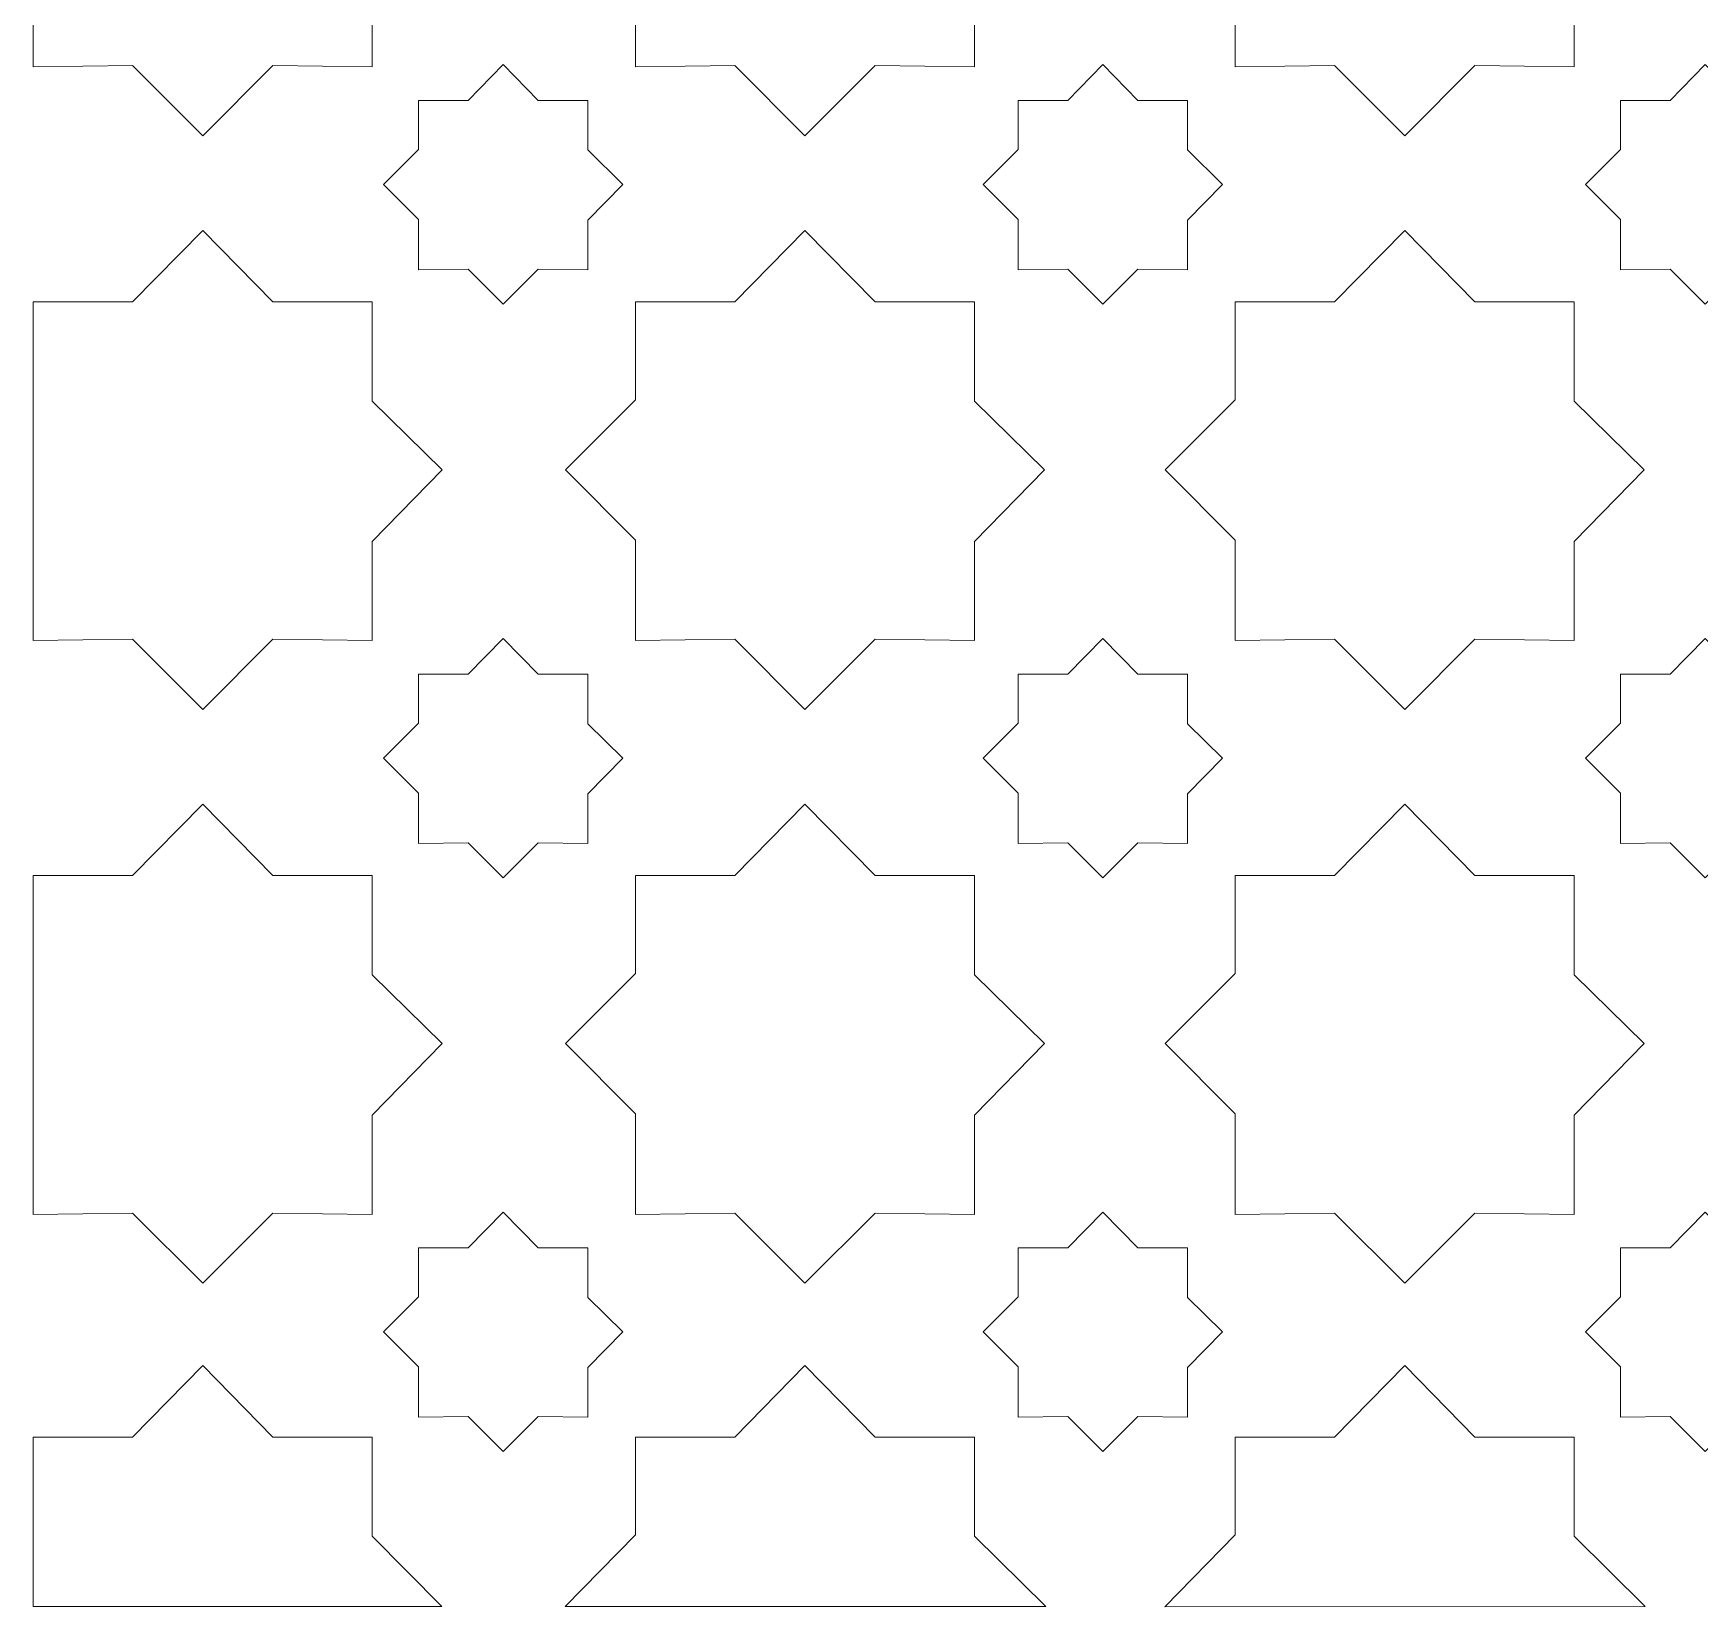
# Model space of a CAD drawing. Header units: centimetres. Extents: x -82 to 82, y -124 to 124.
# Drawn here: x 13.54 to 47.98, y -123.62 to -91.1 of the extents above; entities that cross this region are included whole.
import ezdxf

# ---------------------------------------------------------------- set-up
doc = ezdxf.new("R2010")
doc.units = ezdxf.units.CM
doc.header["$MEASUREMENT"] = 0
doc.layers.add('layer 1', color=7, linetype='Continuous')

msp = doc.modelspace()

# ---------------------------------------------------------------- linework, layer by layer
at = {"layer": 'layer 1', "color": 240, "lineweight": 9}
for points, knots in [([(13.5438, -84.79789), (13.5438, -84.79789), (15.59411, -84.79789), (15.59411, -84.79789), (15.59411, -84.79789), (15.59411, -84.79789), (17.04381, -83.32079), (17.04381, -83.32079), (17.04381, -83.32079), (17.04381, -83.32079), (18.49352, -84.79789), (18.49352, -84.79789), (18.49352, -84.79789), (18.49352, -84.79789), (20.5438, -84.79789), (20.5438, -84.79789), (20.5438, -84.79789), (20.5438, -84.79789), (20.5438, -86.84817), (20.5438, -86.84817), (20.5438, -86.84817), (20.5438, -86.84817), (21.99356, -88.27054), (21.99356, -88.27054), (21.99356, -88.27054), (21.99356, -88.27054), (20.5438, -89.74768), (20.5438, -89.74768), (20.5438, -89.74768), (20.5438, -89.74768), (20.5438, -91.79789), (20.5438, -91.79789), (20.5438, -91.79789), (20.5438, -91.79789), (18.49363, -91.77051), (18.49363, -91.77051), (18.49363, -91.77051), (18.49363, -91.77051), (17.04381, -93.22028), (17.04381, -93.22028), (17.04381, -93.22028), (17.04381, -93.22028), (15.59403, -91.7705), (15.59403, -91.7705), (15.59403, -91.7705), (15.59403, -91.7705), (13.5438, -91.79789), (13.5438, -91.79789), (13.5438, -91.79789), (13.5438, -89.46456), (13.54381, -87.13122), (13.5438, -84.79789)], [0, 0, 0, 0, 0.07142857, 0.07142857, 0.07142857, 0.07142857, 0.14285714, 0.14285714, 0.14285714, 0.14285714, 0.21428571, 0.21428571, 0.21428571, 0.21428571, 0.28571429, 0.28571429, 0.28571429, 0.28571429, 0.35714286, 0.35714286, 0.35714286, 0.35714286, 0.42857143, 0.42857143, 0.42857143, 0.42857143, 0.5, 0.5, 0.5, 0.5, 0.57142857, 0.57142857, 0.57142857, 0.57142857, 0.64285714, 0.64285714, 0.64285714, 0.64285714, 0.71428571, 0.71428571, 0.71428571, 0.71428571, 0.78571429, 0.78571429, 0.78571429, 0.78571429, 0.85714286, 0.85714286, 0.85714286, 0.85714286, 1, 1, 1, 1]), ([(25.98981, -86.82081), (25.98981, -86.82081), (25.9898, -84.79789), (25.9898, -84.79789), (25.9898, -84.79789), (25.9898, -84.79789), (28.04011, -84.79789), (28.04011, -84.79789), (28.04011, -84.79789), (28.04011, -84.79789), (29.48981, -83.32079), (29.48981, -83.32079), (29.48981, -83.32079), (29.48981, -83.32079), (30.93952, -84.79789), (30.93952, -84.79789), (30.93952, -84.79789), (30.93952, -84.79789), (32.9898, -84.79789), (32.9898, -84.79789), (32.9898, -84.79789), (32.9898, -84.79789), (32.9898, -86.84817), (32.9898, -86.84817), (32.9898, -86.84817), (32.9898, -86.84817), (34.43956, -88.27054), (34.43956, -88.27054), (34.43956, -88.27054), (34.43956, -88.27054), (32.9898, -89.74768), (32.9898, -89.74768), (32.9898, -89.74768), (32.9898, -89.74768), (32.9898, -91.79789), (32.9898, -91.79789), (32.9898, -91.79789), (32.9898, -91.79789), (30.93963, -91.77051), (30.93963, -91.77051), (30.93963, -91.77051), (30.93963, -91.77051), (29.48981, -93.22028), (29.48981, -93.22028), (29.48981, -93.22028), (29.48981, -93.22028), (28.04003, -91.7705), (28.04003, -91.7705), (28.04003, -91.7705), (28.04003, -91.7705), (25.9898, -91.79789), (25.9898, -91.79789), (25.9898, -91.79789), (25.9898, -91.79789), (25.9898, -89.72027), (25.9898, -89.72027), (25.9898, -89.72027), (25.9898, -89.72027), (24.54007, -88.27054), (24.54007, -88.27054), (24.54007, -88.27054), (24.54007, -88.27054), (25.98981, -86.82081), (25.98981, -86.82081)], [0, 0, 0, 0, 0.05882353, 0.05882353, 0.05882353, 0.05882353, 0.11764706, 0.11764706, 0.11764706, 0.11764706, 0.17647059, 0.17647059, 0.17647059, 0.17647059, 0.23529412, 0.23529412, 0.23529412, 0.23529412, 0.29411765, 0.29411765, 0.29411765, 0.29411765, 0.35294118, 0.35294118, 0.35294118, 0.35294118, 0.41176471, 0.41176471, 0.41176471, 0.41176471, 0.47058824, 0.47058824, 0.47058824, 0.47058824, 0.52941176, 0.52941176, 0.52941176, 0.52941176, 0.58823529, 0.58823529, 0.58823529, 0.58823529, 0.64705882, 0.64705882, 0.64705882, 0.64705882, 0.70588235, 0.70588235, 0.70588235, 0.70588235, 0.76470588, 0.76470588, 0.76470588, 0.76470588, 0.82352941, 0.82352941, 0.82352941, 0.82352941, 0.88235294, 0.88235294, 0.88235294, 0.88235294, 1, 1, 1, 1]), ([(38.38181, -86.82081), (38.38181, -86.82081), (38.3818, -84.79789), (38.3818, -84.79789), (38.3818, -84.79789), (38.3818, -84.79789), (40.43211, -84.79789), (40.43211, -84.79789), (40.43211, -84.79789), (40.43211, -84.79789), (41.88181, -83.32079), (41.88181, -83.32079), (41.88181, -83.32079), (41.88181, -83.32079), (43.33152, -84.79789), (43.33152, -84.79789), (43.33152, -84.79789), (43.33152, -84.79789), (45.3818, -84.79789), (45.3818, -84.79789), (45.3818, -84.79789), (45.3818, -84.79789), (45.3818, -86.84817), (45.3818, -86.84817), (45.3818, -86.84817), (45.3818, -86.84817), (46.83156, -88.27054), (46.83156, -88.27054), (46.83156, -88.27054), (46.83156, -88.27054), (45.3818, -89.74768), (45.3818, -89.74768), (45.3818, -89.74768), (45.3818, -89.74768), (45.3818, -91.79789), (45.3818, -91.79789), (45.3818, -91.79789), (45.3818, -91.79789), (43.33163, -91.77051), (43.33163, -91.77051), (43.33163, -91.77051), (43.33163, -91.77051), (41.88181, -93.22028), (41.88181, -93.22028), (41.88181, -93.22028), (41.88181, -93.22028), (40.43203, -91.7705), (40.43203, -91.7705), (40.43203, -91.7705), (40.43203, -91.7705), (38.3818, -91.79789), (38.3818, -91.79789), (38.3818, -91.79789), (38.3818, -91.79789), (38.3818, -89.72027), (38.3818, -89.72027), (38.3818, -89.72027), (38.3818, -89.72027), (36.93207, -88.27054), (36.93207, -88.27054), (36.93207, -88.27054), (36.93207, -88.27054), (38.38181, -86.82081), (38.38181, -86.82081)], [0, 0, 0, 0, 0.05882353, 0.05882353, 0.05882353, 0.05882353, 0.11764706, 0.11764706, 0.11764706, 0.11764706, 0.17647059, 0.17647059, 0.17647059, 0.17647059, 0.23529412, 0.23529412, 0.23529412, 0.23529412, 0.29411765, 0.29411765, 0.29411765, 0.29411765, 0.35294118, 0.35294118, 0.35294118, 0.35294118, 0.41176471, 0.41176471, 0.41176471, 0.41176471, 0.47058824, 0.47058824, 0.47058824, 0.47058824, 0.52941176, 0.52941176, 0.52941176, 0.52941176, 0.58823529, 0.58823529, 0.58823529, 0.58823529, 0.64705882, 0.64705882, 0.64705882, 0.64705882, 0.70588235, 0.70588235, 0.70588235, 0.70588235, 0.76470588, 0.76470588, 0.76470588, 0.76470588, 0.82352941, 0.82352941, 0.82352941, 0.82352941, 0.88235294, 0.88235294, 0.88235294, 0.88235294, 1, 1, 1, 1]), ([(21.50243, -93.50064), (21.50243, -93.50064), (21.50243, -92.48913), (21.50243, -92.48913), (21.50243, -92.48913), (21.50243, -92.48913), (22.52764, -92.48913), (22.52764, -92.48913), (22.52764, -92.48913), (22.52764, -92.48913), (23.25252, -91.75054), (23.25252, -91.75054), (23.25252, -91.75054), (23.25252, -91.75054), (23.97742, -92.48913), (23.97742, -92.48913), (23.97742, -92.48913), (23.97742, -92.48913), (25.00261, -92.48913), (25.00261, -92.48913), (25.00261, -92.48913), (25.00261, -92.48913), (25.00261, -93.51432), (25.00261, -93.51432), (25.00261, -93.51432), (25.00261, -93.51432), (25.72753, -94.22554), (25.72753, -94.22554), (25.72753, -94.22554), (25.72753, -94.22554), (25.00261, -94.96415), (25.00261, -94.96415), (25.00261, -94.96415), (25.00261, -94.96415), (25.00261, -95.98931), (25.00261, -95.98931), (25.00261, -95.98931), (25.00261, -95.98931), (23.97747, -95.97562), (23.97747, -95.97562), (23.97747, -95.97562), (23.97747, -95.97562), (23.25252, -96.70054), (23.25252, -96.70054), (23.25252, -96.70054), (23.25252, -96.70054), (22.5276, -95.97561), (22.5276, -95.97561), (22.5276, -95.97561), (22.5276, -95.97561), (21.50243, -95.98931), (21.50243, -95.98931), (21.50243, -95.98931), (21.50243, -95.98931), (21.50243, -94.95044), (21.50243, -94.95044), (21.50243, -94.95044), (21.50243, -94.95044), (20.77753, -94.22554), (20.77753, -94.22554), (20.77753, -94.22554), (20.77753, -94.22554), (21.50243, -93.50064), (21.50243, -93.50064)], [0, 0, 0, 0, 0.05882353, 0.05882353, 0.05882353, 0.05882353, 0.11764706, 0.11764706, 0.11764706, 0.11764706, 0.17647059, 0.17647059, 0.17647059, 0.17647059, 0.23529412, 0.23529412, 0.23529412, 0.23529412, 0.29411765, 0.29411765, 0.29411765, 0.29411765, 0.35294118, 0.35294118, 0.35294118, 0.35294118, 0.41176471, 0.41176471, 0.41176471, 0.41176471, 0.47058824, 0.47058824, 0.47058824, 0.47058824, 0.52941176, 0.52941176, 0.52941176, 0.52941176, 0.58823529, 0.58823529, 0.58823529, 0.58823529, 0.64705882, 0.64705882, 0.64705882, 0.64705882, 0.70588235, 0.70588235, 0.70588235, 0.70588235, 0.76470588, 0.76470588, 0.76470588, 0.76470588, 0.82352941, 0.82352941, 0.82352941, 0.82352941, 0.88235294, 0.88235294, 0.88235294, 0.88235294, 1, 1, 1, 1]), ([(33.89443, -93.50064), (33.89443, -93.50064), (33.89443, -92.48913), (33.89443, -92.48913), (33.89443, -92.48913), (33.89443, -92.48913), (34.91964, -92.48913), (34.91964, -92.48913), (34.91964, -92.48913), (34.91964, -92.48913), (35.64452, -91.75054), (35.64452, -91.75054), (35.64452, -91.75054), (35.64452, -91.75054), (36.36942, -92.48913), (36.36942, -92.48913), (36.36942, -92.48913), (36.36942, -92.48913), (37.39461, -92.48913), (37.39461, -92.48913), (37.39461, -92.48913), (37.39461, -92.48913), (37.39461, -93.51432), (37.39461, -93.51432), (37.39461, -93.51432), (37.39461, -93.51432), (38.11953, -94.22554), (38.11953, -94.22554), (38.11953, -94.22554), (38.11953, -94.22554), (37.39461, -94.96415), (37.39461, -94.96415), (37.39461, -94.96415), (37.39461, -94.96415), (37.39461, -95.98931), (37.39461, -95.98931), (37.39461, -95.98931), (37.39461, -95.98931), (36.36947, -95.97562), (36.36947, -95.97562), (36.36947, -95.97562), (36.36947, -95.97562), (35.64452, -96.70054), (35.64452, -96.70054), (35.64452, -96.70054), (35.64452, -96.70054), (34.9196, -95.97561), (34.9196, -95.97561), (34.9196, -95.97561), (34.9196, -95.97561), (33.89443, -95.98931), (33.89443, -95.98931), (33.89443, -95.98931), (33.89443, -95.98931), (33.89443, -94.95044), (33.89443, -94.95044), (33.89443, -94.95044), (33.89443, -94.95044), (33.16953, -94.22554), (33.16953, -94.22554), (33.16953, -94.22554), (33.16953, -94.22554), (33.89443, -93.50064), (33.89443, -93.50064)], [0, 0, 0, 0, 0.05882353, 0.05882353, 0.05882353, 0.05882353, 0.11764706, 0.11764706, 0.11764706, 0.11764706, 0.17647059, 0.17647059, 0.17647059, 0.17647059, 0.23529412, 0.23529412, 0.23529412, 0.23529412, 0.29411765, 0.29411765, 0.29411765, 0.29411765, 0.35294118, 0.35294118, 0.35294118, 0.35294118, 0.41176471, 0.41176471, 0.41176471, 0.41176471, 0.47058824, 0.47058824, 0.47058824, 0.47058824, 0.52941176, 0.52941176, 0.52941176, 0.52941176, 0.58823529, 0.58823529, 0.58823529, 0.58823529, 0.64705882, 0.64705882, 0.64705882, 0.64705882, 0.70588235, 0.70588235, 0.70588235, 0.70588235, 0.76470588, 0.76470588, 0.76470588, 0.76470588, 0.82352941, 0.82352941, 0.82352941, 0.82352941, 0.88235294, 0.88235294, 0.88235294, 0.88235294, 1, 1, 1, 1]), ([(46.34043, -93.50064), (46.34043, -93.50064), (46.34043, -92.48913), (46.34043, -92.48913), (46.34043, -92.48913), (46.34043, -92.48913), (47.36564, -92.48913), (47.36564, -92.48913), (47.36564, -92.48913), (47.36564, -92.48913), (48.09052, -91.75054), (48.09052, -91.75054), (48.09052, -91.75054), (48.09052, -91.75054), (48.81542, -92.48913), (48.81542, -92.48913), (48.81542, -92.48913), (48.81542, -92.48913), (49.84061, -92.48913), (49.84061, -92.48913), (49.84061, -92.48913), (49.84061, -92.48913), (49.84061, -93.51432), (49.84061, -93.51432), (49.84061, -93.51432), (49.84061, -93.51432), (50.56553, -94.22554), (50.56553, -94.22554), (50.56553, -94.22554), (50.56553, -94.22554), (49.84061, -94.96415), (49.84061, -94.96415), (49.84061, -94.96415), (49.84061, -94.96415), (49.84061, -95.98931), (49.84061, -95.98931), (49.84061, -95.98931), (49.84061, -95.98931), (48.81547, -95.97562), (48.81547, -95.97562), (48.81547, -95.97562), (48.81547, -95.97562), (48.09052, -96.70054), (48.09052, -96.70054), (48.09052, -96.70054), (48.09052, -96.70054), (47.3656, -95.97561), (47.3656, -95.97561), (47.3656, -95.97561), (47.3656, -95.97561), (46.34043, -95.98931), (46.34043, -95.98931), (46.34043, -95.98931), (46.34043, -95.98931), (46.34043, -94.95044), (46.34043, -94.95044), (46.34043, -94.95044), (46.34043, -94.95044), (45.61553, -94.22554), (45.61553, -94.22554), (45.61553, -94.22554), (45.61553, -94.22554), (46.34043, -93.50064), (46.34043, -93.50064)], [0, 0, 0, 0, 0.05882353, 0.05882353, 0.05882353, 0.05882353, 0.11764706, 0.11764706, 0.11764706, 0.11764706, 0.17647059, 0.17647059, 0.17647059, 0.17647059, 0.23529412, 0.23529412, 0.23529412, 0.23529412, 0.29411765, 0.29411765, 0.29411765, 0.29411765, 0.35294118, 0.35294118, 0.35294118, 0.35294118, 0.41176471, 0.41176471, 0.41176471, 0.41176471, 0.47058824, 0.47058824, 0.47058824, 0.47058824, 0.52941176, 0.52941176, 0.52941176, 0.52941176, 0.58823529, 0.58823529, 0.58823529, 0.58823529, 0.64705882, 0.64705882, 0.64705882, 0.64705882, 0.70588235, 0.70588235, 0.70588235, 0.70588235, 0.76470588, 0.76470588, 0.76470588, 0.76470588, 0.82352941, 0.82352941, 0.82352941, 0.82352941, 0.88235294, 0.88235294, 0.88235294, 0.88235294, 1, 1, 1, 1]), ([(13.5438, -96.65359), (13.5438, -96.65359), (15.59411, -96.65359), (15.59411, -96.65359), (15.59411, -96.65359), (15.59411, -96.65359), (17.04381, -95.17649), (17.04381, -95.17649), (17.04381, -95.17649), (17.04381, -95.17649), (18.49352, -96.65359), (18.49352, -96.65359), (18.49352, -96.65359), (18.49352, -96.65359), (20.5438, -96.65359), (20.5438, -96.65359), (20.5438, -96.65359), (20.5438, -96.65359), (20.5438, -98.70387), (20.5438, -98.70387), (20.5438, -98.70387), (20.5438, -98.70387), (21.99356, -100.12624), (21.99356, -100.12624), (21.99356, -100.12624), (21.99356, -100.12624), (20.5438, -101.60338), (20.5438, -101.60338), (20.5438, -101.60338), (20.5438, -101.60338), (20.5438, -103.65359), (20.5438, -103.65359), (20.5438, -103.65359), (20.5438, -103.65359), (18.49363, -103.62621), (18.49363, -103.62621), (18.49363, -103.62621), (18.49363, -103.62621), (17.04381, -105.07598), (17.04381, -105.07598), (17.04381, -105.07598), (17.04381, -105.07598), (15.59403, -103.6262), (15.59403, -103.6262), (15.59403, -103.6262), (15.59403, -103.6262), (13.5438, -103.65359), (13.5438, -103.65359), (13.5438, -103.65359), (13.5438, -101.32026), (13.54381, -98.98692), (13.5438, -96.65359)], [0, 0, 0, 0, 0.07142857, 0.07142857, 0.07142857, 0.07142857, 0.14285714, 0.14285714, 0.14285714, 0.14285714, 0.21428571, 0.21428571, 0.21428571, 0.21428571, 0.28571429, 0.28571429, 0.28571429, 0.28571429, 0.35714286, 0.35714286, 0.35714286, 0.35714286, 0.42857143, 0.42857143, 0.42857143, 0.42857143, 0.5, 0.5, 0.5, 0.5, 0.57142857, 0.57142857, 0.57142857, 0.57142857, 0.64285714, 0.64285714, 0.64285714, 0.64285714, 0.71428571, 0.71428571, 0.71428571, 0.71428571, 0.78571429, 0.78571429, 0.78571429, 0.78571429, 0.85714286, 0.85714286, 0.85714286, 0.85714286, 1, 1, 1, 1]), ([(25.98981, -98.67651), (25.98981, -98.67651), (25.9898, -96.65359), (25.9898, -96.65359), (25.9898, -96.65359), (25.9898, -96.65359), (28.04011, -96.65359), (28.04011, -96.65359), (28.04011, -96.65359), (28.04011, -96.65359), (29.48981, -95.17649), (29.48981, -95.17649), (29.48981, -95.17649), (29.48981, -95.17649), (30.93952, -96.65359), (30.93952, -96.65359), (30.93952, -96.65359), (30.93952, -96.65359), (32.9898, -96.65359), (32.9898, -96.65359), (32.9898, -96.65359), (32.9898, -96.65359), (32.9898, -98.70387), (32.9898, -98.70387), (32.9898, -98.70387), (32.9898, -98.70387), (34.43956, -100.12624), (34.43956, -100.12624), (34.43956, -100.12624), (34.43956, -100.12624), (32.9898, -101.60338), (32.9898, -101.60338), (32.9898, -101.60338), (32.9898, -101.60338), (32.9898, -103.65359), (32.9898, -103.65359), (32.9898, -103.65359), (32.9898, -103.65359), (30.93963, -103.62621), (30.93963, -103.62621), (30.93963, -103.62621), (30.93963, -103.62621), (29.48981, -105.07598), (29.48981, -105.07598), (29.48981, -105.07598), (29.48981, -105.07598), (28.04003, -103.6262), (28.04003, -103.6262), (28.04003, -103.6262), (28.04003, -103.6262), (25.9898, -103.65359), (25.9898, -103.65359), (25.9898, -103.65359), (25.9898, -103.65359), (25.9898, -101.57597), (25.9898, -101.57597), (25.9898, -101.57597), (25.9898, -101.57597), (24.54007, -100.12624), (24.54007, -100.12624), (24.54007, -100.12624), (24.54007, -100.12624), (25.98981, -98.67651), (25.98981, -98.67651)], [0, 0, 0, 0, 0.05882353, 0.05882353, 0.05882353, 0.05882353, 0.11764706, 0.11764706, 0.11764706, 0.11764706, 0.17647059, 0.17647059, 0.17647059, 0.17647059, 0.23529412, 0.23529412, 0.23529412, 0.23529412, 0.29411765, 0.29411765, 0.29411765, 0.29411765, 0.35294118, 0.35294118, 0.35294118, 0.35294118, 0.41176471, 0.41176471, 0.41176471, 0.41176471, 0.47058824, 0.47058824, 0.47058824, 0.47058824, 0.52941176, 0.52941176, 0.52941176, 0.52941176, 0.58823529, 0.58823529, 0.58823529, 0.58823529, 0.64705882, 0.64705882, 0.64705882, 0.64705882, 0.70588235, 0.70588235, 0.70588235, 0.70588235, 0.76470588, 0.76470588, 0.76470588, 0.76470588, 0.82352941, 0.82352941, 0.82352941, 0.82352941, 0.88235294, 0.88235294, 0.88235294, 0.88235294, 1, 1, 1, 1]), ([(38.38181, -98.67651), (38.38181, -98.67651), (38.3818, -96.65359), (38.3818, -96.65359), (38.3818, -96.65359), (38.3818, -96.65359), (40.43211, -96.65359), (40.43211, -96.65359), (40.43211, -96.65359), (40.43211, -96.65359), (41.88181, -95.17649), (41.88181, -95.17649), (41.88181, -95.17649), (41.88181, -95.17649), (43.33152, -96.65359), (43.33152, -96.65359), (43.33152, -96.65359), (43.33152, -96.65359), (45.3818, -96.65359), (45.3818, -96.65359), (45.3818, -96.65359), (45.3818, -96.65359), (45.3818, -98.70387), (45.3818, -98.70387), (45.3818, -98.70387), (45.3818, -98.70387), (46.83156, -100.12624), (46.83156, -100.12624), (46.83156, -100.12624), (46.83156, -100.12624), (45.3818, -101.60338), (45.3818, -101.60338), (45.3818, -101.60338), (45.3818, -101.60338), (45.3818, -103.65359), (45.3818, -103.65359), (45.3818, -103.65359), (45.3818, -103.65359), (43.33163, -103.62621), (43.33163, -103.62621), (43.33163, -103.62621), (43.33163, -103.62621), (41.88181, -105.07598), (41.88181, -105.07598), (41.88181, -105.07598), (41.88181, -105.07598), (40.43203, -103.6262), (40.43203, -103.6262), (40.43203, -103.6262), (40.43203, -103.6262), (38.3818, -103.65359), (38.3818, -103.65359), (38.3818, -103.65359), (38.3818, -103.65359), (38.3818, -101.57597), (38.3818, -101.57597), (38.3818, -101.57597), (38.3818, -101.57597), (36.93207, -100.12624), (36.93207, -100.12624), (36.93207, -100.12624), (36.93207, -100.12624), (38.38181, -98.67651), (38.38181, -98.67651)], [0, 0, 0, 0, 0.05882353, 0.05882353, 0.05882353, 0.05882353, 0.11764706, 0.11764706, 0.11764706, 0.11764706, 0.17647059, 0.17647059, 0.17647059, 0.17647059, 0.23529412, 0.23529412, 0.23529412, 0.23529412, 0.29411765, 0.29411765, 0.29411765, 0.29411765, 0.35294118, 0.35294118, 0.35294118, 0.35294118, 0.41176471, 0.41176471, 0.41176471, 0.41176471, 0.47058824, 0.47058824, 0.47058824, 0.47058824, 0.52941176, 0.52941176, 0.52941176, 0.52941176, 0.58823529, 0.58823529, 0.58823529, 0.58823529, 0.64705882, 0.64705882, 0.64705882, 0.64705882, 0.70588235, 0.70588235, 0.70588235, 0.70588235, 0.76470588, 0.76470588, 0.76470588, 0.76470588, 0.82352941, 0.82352941, 0.82352941, 0.82352941, 0.88235294, 0.88235294, 0.88235294, 0.88235294, 1, 1, 1, 1]), ([(21.50243, -105.35634), (21.50243, -105.35634), (21.50243, -104.34483), (21.50243, -104.34483), (21.50243, -104.34483), (21.50243, -104.34483), (22.52764, -104.34483), (22.52764, -104.34483), (22.52764, -104.34483), (22.52764, -104.34483), (23.25252, -103.60624), (23.25252, -103.60624), (23.25252, -103.60624), (23.25252, -103.60624), (23.97742, -104.34483), (23.97742, -104.34483), (23.97742, -104.34483), (23.97742, -104.34483), (25.00261, -104.34483), (25.00261, -104.34483), (25.00261, -104.34483), (25.00261, -104.34483), (25.00261, -105.37002), (25.00261, -105.37002), (25.00261, -105.37002), (25.00261, -105.37002), (25.72753, -106.08124), (25.72753, -106.08124), (25.72753, -106.08124), (25.72753, -106.08124), (25.00261, -106.81985), (25.00261, -106.81985), (25.00261, -106.81985), (25.00261, -106.81985), (25.00261, -107.84501), (25.00261, -107.84501), (25.00261, -107.84501), (25.00261, -107.84501), (23.97747, -107.83132), (23.97747, -107.83132), (23.97747, -107.83132), (23.97747, -107.83132), (23.25252, -108.55624), (23.25252, -108.55624), (23.25252, -108.55624), (23.25252, -108.55624), (22.5276, -107.83131), (22.5276, -107.83131), (22.5276, -107.83131), (22.5276, -107.83131), (21.50243, -107.84501), (21.50243, -107.84501), (21.50243, -107.84501), (21.50243, -107.84501), (21.50243, -106.80614), (21.50243, -106.80614), (21.50243, -106.80614), (21.50243, -106.80614), (20.77753, -106.08124), (20.77753, -106.08124), (20.77753, -106.08124), (20.77753, -106.08124), (21.50243, -105.35634), (21.50243, -105.35634)], [0, 0, 0, 0, 0.05882353, 0.05882353, 0.05882353, 0.05882353, 0.11764706, 0.11764706, 0.11764706, 0.11764706, 0.17647059, 0.17647059, 0.17647059, 0.17647059, 0.23529412, 0.23529412, 0.23529412, 0.23529412, 0.29411765, 0.29411765, 0.29411765, 0.29411765, 0.35294118, 0.35294118, 0.35294118, 0.35294118, 0.41176471, 0.41176471, 0.41176471, 0.41176471, 0.47058824, 0.47058824, 0.47058824, 0.47058824, 0.52941176, 0.52941176, 0.52941176, 0.52941176, 0.58823529, 0.58823529, 0.58823529, 0.58823529, 0.64705882, 0.64705882, 0.64705882, 0.64705882, 0.70588235, 0.70588235, 0.70588235, 0.70588235, 0.76470588, 0.76470588, 0.76470588, 0.76470588, 0.82352941, 0.82352941, 0.82352941, 0.82352941, 0.88235294, 0.88235294, 0.88235294, 0.88235294, 1, 1, 1, 1]), ([(33.89443, -105.35634), (33.89443, -105.35634), (33.89443, -104.34483), (33.89443, -104.34483), (33.89443, -104.34483), (33.89443, -104.34483), (34.91964, -104.34483), (34.91964, -104.34483), (34.91964, -104.34483), (34.91964, -104.34483), (35.64452, -103.60624), (35.64452, -103.60624), (35.64452, -103.60624), (35.64452, -103.60624), (36.36942, -104.34483), (36.36942, -104.34483), (36.36942, -104.34483), (36.36942, -104.34483), (37.39461, -104.34483), (37.39461, -104.34483), (37.39461, -104.34483), (37.39461, -104.34483), (37.39461, -105.37002), (37.39461, -105.37002), (37.39461, -105.37002), (37.39461, -105.37002), (38.11953, -106.08124), (38.11953, -106.08124), (38.11953, -106.08124), (38.11953, -106.08124), (37.39461, -106.81985), (37.39461, -106.81985), (37.39461, -106.81985), (37.39461, -106.81985), (37.39461, -107.84501), (37.39461, -107.84501), (37.39461, -107.84501), (37.39461, -107.84501), (36.36947, -107.83132), (36.36947, -107.83132), (36.36947, -107.83132), (36.36947, -107.83132), (35.64452, -108.55624), (35.64452, -108.55624), (35.64452, -108.55624), (35.64452, -108.55624), (34.9196, -107.83131), (34.9196, -107.83131), (34.9196, -107.83131), (34.9196, -107.83131), (33.89443, -107.84501), (33.89443, -107.84501), (33.89443, -107.84501), (33.89443, -107.84501), (33.89443, -106.80614), (33.89443, -106.80614), (33.89443, -106.80614), (33.89443, -106.80614), (33.16953, -106.08124), (33.16953, -106.08124), (33.16953, -106.08124), (33.16953, -106.08124), (33.89443, -105.35634), (33.89443, -105.35634)], [0, 0, 0, 0, 0.05882353, 0.05882353, 0.05882353, 0.05882353, 0.11764706, 0.11764706, 0.11764706, 0.11764706, 0.17647059, 0.17647059, 0.17647059, 0.17647059, 0.23529412, 0.23529412, 0.23529412, 0.23529412, 0.29411765, 0.29411765, 0.29411765, 0.29411765, 0.35294118, 0.35294118, 0.35294118, 0.35294118, 0.41176471, 0.41176471, 0.41176471, 0.41176471, 0.47058824, 0.47058824, 0.47058824, 0.47058824, 0.52941176, 0.52941176, 0.52941176, 0.52941176, 0.58823529, 0.58823529, 0.58823529, 0.58823529, 0.64705882, 0.64705882, 0.64705882, 0.64705882, 0.70588235, 0.70588235, 0.70588235, 0.70588235, 0.76470588, 0.76470588, 0.76470588, 0.76470588, 0.82352941, 0.82352941, 0.82352941, 0.82352941, 0.88235294, 0.88235294, 0.88235294, 0.88235294, 1, 1, 1, 1]), ([(46.34043, -105.35634), (46.34043, -105.35634), (46.34043, -104.34483), (46.34043, -104.34483), (46.34043, -104.34483), (46.34043, -104.34483), (47.36564, -104.34483), (47.36564, -104.34483), (47.36564, -104.34483), (47.36564, -104.34483), (48.09052, -103.60624), (48.09052, -103.60624), (48.09052, -103.60624), (48.09052, -103.60624), (48.81542, -104.34483), (48.81542, -104.34483), (48.81542, -104.34483), (48.81542, -104.34483), (49.84061, -104.34483), (49.84061, -104.34483), (49.84061, -104.34483), (49.84061, -104.34483), (49.84061, -105.37002), (49.84061, -105.37002), (49.84061, -105.37002), (49.84061, -105.37002), (50.56553, -106.08124), (50.56553, -106.08124), (50.56553, -106.08124), (50.56553, -106.08124), (49.84061, -106.81985), (49.84061, -106.81985), (49.84061, -106.81985), (49.84061, -106.81985), (49.84061, -107.84501), (49.84061, -107.84501), (49.84061, -107.84501), (49.84061, -107.84501), (48.81547, -107.83132), (48.81547, -107.83132), (48.81547, -107.83132), (48.81547, -107.83132), (48.09052, -108.55624), (48.09052, -108.55624), (48.09052, -108.55624), (48.09052, -108.55624), (47.3656, -107.83131), (47.3656, -107.83131), (47.3656, -107.83131), (47.3656, -107.83131), (46.34043, -107.84501), (46.34043, -107.84501), (46.34043, -107.84501), (46.34043, -107.84501), (46.34043, -106.80614), (46.34043, -106.80614), (46.34043, -106.80614), (46.34043, -106.80614), (45.61553, -106.08124), (45.61553, -106.08124), (45.61553, -106.08124), (45.61553, -106.08124), (46.34043, -105.35634), (46.34043, -105.35634)], [0, 0, 0, 0, 0.05882353, 0.05882353, 0.05882353, 0.05882353, 0.11764706, 0.11764706, 0.11764706, 0.11764706, 0.17647059, 0.17647059, 0.17647059, 0.17647059, 0.23529412, 0.23529412, 0.23529412, 0.23529412, 0.29411765, 0.29411765, 0.29411765, 0.29411765, 0.35294118, 0.35294118, 0.35294118, 0.35294118, 0.41176471, 0.41176471, 0.41176471, 0.41176471, 0.47058824, 0.47058824, 0.47058824, 0.47058824, 0.52941176, 0.52941176, 0.52941176, 0.52941176, 0.58823529, 0.58823529, 0.58823529, 0.58823529, 0.64705882, 0.64705882, 0.64705882, 0.64705882, 0.70588235, 0.70588235, 0.70588235, 0.70588235, 0.76470588, 0.76470588, 0.76470588, 0.76470588, 0.82352941, 0.82352941, 0.82352941, 0.82352941, 0.88235294, 0.88235294, 0.88235294, 0.88235294, 1, 1, 1, 1]), ([(13.5438, -108.50929), (13.5438, -108.50929), (15.59411, -108.50929), (15.59411, -108.50929), (15.59411, -108.50929), (15.59411, -108.50929), (17.04381, -107.03219), (17.04381, -107.03219), (17.04381, -107.03219), (17.04381, -107.03219), (18.49352, -108.50929), (18.49352, -108.50929), (18.49352, -108.50929), (18.49352, -108.50929), (20.5438, -108.50929), (20.5438, -108.50929), (20.5438, -108.50929), (20.5438, -108.50929), (20.5438, -110.55957), (20.5438, -110.55957), (20.5438, -110.55957), (20.5438, -110.55957), (21.99356, -111.98194), (21.99356, -111.98194), (21.99356, -111.98194), (21.99356, -111.98194), (20.5438, -113.45908), (20.5438, -113.45908), (20.5438, -113.45908), (20.5438, -113.45908), (20.5438, -115.50929), (20.5438, -115.50929), (20.5438, -115.50929), (20.5438, -115.50929), (18.49363, -115.48191), (18.49363, -115.48191), (18.49363, -115.48191), (18.49363, -115.48191), (17.04381, -116.93168), (17.04381, -116.93168), (17.04381, -116.93168), (17.04381, -116.93168), (15.59403, -115.4819), (15.59403, -115.4819), (15.59403, -115.4819), (15.59403, -115.4819), (13.5438, -115.50929), (13.5438, -115.50929), (13.5438, -115.50929), (13.5438, -113.17596), (13.54381, -110.84262), (13.5438, -108.50929)], [0, 0, 0, 0, 0.07142857, 0.07142857, 0.07142857, 0.07142857, 0.14285714, 0.14285714, 0.14285714, 0.14285714, 0.21428571, 0.21428571, 0.21428571, 0.21428571, 0.28571429, 0.28571429, 0.28571429, 0.28571429, 0.35714286, 0.35714286, 0.35714286, 0.35714286, 0.42857143, 0.42857143, 0.42857143, 0.42857143, 0.5, 0.5, 0.5, 0.5, 0.57142857, 0.57142857, 0.57142857, 0.57142857, 0.64285714, 0.64285714, 0.64285714, 0.64285714, 0.71428571, 0.71428571, 0.71428571, 0.71428571, 0.78571429, 0.78571429, 0.78571429, 0.78571429, 0.85714286, 0.85714286, 0.85714286, 0.85714286, 1, 1, 1, 1]), ([(25.98981, -110.53221), (25.98981, -110.53221), (25.9898, -108.50929), (25.9898, -108.50929), (25.9898, -108.50929), (25.9898, -108.50929), (28.04011, -108.50929), (28.04011, -108.50929), (28.04011, -108.50929), (28.04011, -108.50929), (29.48981, -107.03219), (29.48981, -107.03219), (29.48981, -107.03219), (29.48981, -107.03219), (30.93952, -108.50929), (30.93952, -108.50929), (30.93952, -108.50929), (30.93952, -108.50929), (32.9898, -108.50929), (32.9898, -108.50929), (32.9898, -108.50929), (32.9898, -108.50929), (32.9898, -110.55957), (32.9898, -110.55957), (32.9898, -110.55957), (32.9898, -110.55957), (34.43956, -111.98194), (34.43956, -111.98194), (34.43956, -111.98194), (34.43956, -111.98194), (32.9898, -113.45908), (32.9898, -113.45908), (32.9898, -113.45908), (32.9898, -113.45908), (32.9898, -115.50929), (32.9898, -115.50929), (32.9898, -115.50929), (32.9898, -115.50929), (30.93963, -115.48191), (30.93963, -115.48191), (30.93963, -115.48191), (30.93963, -115.48191), (29.48981, -116.93168), (29.48981, -116.93168), (29.48981, -116.93168), (29.48981, -116.93168), (28.04003, -115.4819), (28.04003, -115.4819), (28.04003, -115.4819), (28.04003, -115.4819), (25.9898, -115.50929), (25.9898, -115.50929), (25.9898, -115.50929), (25.9898, -115.50929), (25.9898, -113.43167), (25.9898, -113.43167), (25.9898, -113.43167), (25.9898, -113.43167), (24.54007, -111.98194), (24.54007, -111.98194), (24.54007, -111.98194), (24.54007, -111.98194), (25.98981, -110.53221), (25.98981, -110.53221)], [0, 0, 0, 0, 0.05882353, 0.05882353, 0.05882353, 0.05882353, 0.11764706, 0.11764706, 0.11764706, 0.11764706, 0.17647059, 0.17647059, 0.17647059, 0.17647059, 0.23529412, 0.23529412, 0.23529412, 0.23529412, 0.29411765, 0.29411765, 0.29411765, 0.29411765, 0.35294118, 0.35294118, 0.35294118, 0.35294118, 0.41176471, 0.41176471, 0.41176471, 0.41176471, 0.47058824, 0.47058824, 0.47058824, 0.47058824, 0.52941176, 0.52941176, 0.52941176, 0.52941176, 0.58823529, 0.58823529, 0.58823529, 0.58823529, 0.64705882, 0.64705882, 0.64705882, 0.64705882, 0.70588235, 0.70588235, 0.70588235, 0.70588235, 0.76470588, 0.76470588, 0.76470588, 0.76470588, 0.82352941, 0.82352941, 0.82352941, 0.82352941, 0.88235294, 0.88235294, 0.88235294, 0.88235294, 1, 1, 1, 1]), ([(38.38181, -110.53221), (38.38181, -110.53221), (38.3818, -108.50929), (38.3818, -108.50929), (38.3818, -108.50929), (38.3818, -108.50929), (40.43211, -108.50929), (40.43211, -108.50929), (40.43211, -108.50929), (40.43211, -108.50929), (41.88181, -107.03219), (41.88181, -107.03219), (41.88181, -107.03219), (41.88181, -107.03219), (43.33152, -108.50929), (43.33152, -108.50929), (43.33152, -108.50929), (43.33152, -108.50929), (45.3818, -108.50929), (45.3818, -108.50929), (45.3818, -108.50929), (45.3818, -108.50929), (45.3818, -110.55957), (45.3818, -110.55957), (45.3818, -110.55957), (45.3818, -110.55957), (46.83156, -111.98194), (46.83156, -111.98194), (46.83156, -111.98194), (46.83156, -111.98194), (45.3818, -113.45908), (45.3818, -113.45908), (45.3818, -113.45908), (45.3818, -113.45908), (45.3818, -115.50929), (45.3818, -115.50929), (45.3818, -115.50929), (45.3818, -115.50929), (43.33163, -115.48191), (43.33163, -115.48191), (43.33163, -115.48191), (43.33163, -115.48191), (41.88181, -116.93168), (41.88181, -116.93168), (41.88181, -116.93168), (41.88181, -116.93168), (40.43203, -115.4819), (40.43203, -115.4819), (40.43203, -115.4819), (40.43203, -115.4819), (38.3818, -115.50929), (38.3818, -115.50929), (38.3818, -115.50929), (38.3818, -115.50929), (38.3818, -113.43167), (38.3818, -113.43167), (38.3818, -113.43167), (38.3818, -113.43167), (36.93207, -111.98194), (36.93207, -111.98194), (36.93207, -111.98194), (36.93207, -111.98194), (38.38181, -110.53221), (38.38181, -110.53221)], [0, 0, 0, 0, 0.05882353, 0.05882353, 0.05882353, 0.05882353, 0.11764706, 0.11764706, 0.11764706, 0.11764706, 0.17647059, 0.17647059, 0.17647059, 0.17647059, 0.23529412, 0.23529412, 0.23529412, 0.23529412, 0.29411765, 0.29411765, 0.29411765, 0.29411765, 0.35294118, 0.35294118, 0.35294118, 0.35294118, 0.41176471, 0.41176471, 0.41176471, 0.41176471, 0.47058824, 0.47058824, 0.47058824, 0.47058824, 0.52941176, 0.52941176, 0.52941176, 0.52941176, 0.58823529, 0.58823529, 0.58823529, 0.58823529, 0.64705882, 0.64705882, 0.64705882, 0.64705882, 0.70588235, 0.70588235, 0.70588235, 0.70588235, 0.76470588, 0.76470588, 0.76470588, 0.76470588, 0.82352941, 0.82352941, 0.82352941, 0.82352941, 0.88235294, 0.88235294, 0.88235294, 0.88235294, 1, 1, 1, 1]), ([(21.50243, -117.21204), (21.50243, -117.21204), (21.50243, -116.20053), (21.50243, -116.20053), (21.50243, -116.20053), (21.50243, -116.20053), (22.52764, -116.20053), (22.52764, -116.20053), (22.52764, -116.20053), (22.52764, -116.20053), (23.25252, -115.46194), (23.25252, -115.46194), (23.25252, -115.46194), (23.25252, -115.46194), (23.97742, -116.20053), (23.97742, -116.20053), (23.97742, -116.20053), (23.97742, -116.20053), (25.00261, -116.20053), (25.00261, -116.20053), (25.00261, -116.20053), (25.00261, -116.20053), (25.00261, -117.22572), (25.00261, -117.22572), (25.00261, -117.22572), (25.00261, -117.22572), (25.72753, -117.93694), (25.72753, -117.93694), (25.72753, -117.93694), (25.72753, -117.93694), (25.00261, -118.67555), (25.00261, -118.67555), (25.00261, -118.67555), (25.00261, -118.67555), (25.00261, -119.70071), (25.00261, -119.70071), (25.00261, -119.70071), (25.00261, -119.70071), (23.97747, -119.68702), (23.97747, -119.68702), (23.97747, -119.68702), (23.97747, -119.68702), (23.25252, -120.41194), (23.25252, -120.41194), (23.25252, -120.41194), (23.25252, -120.41194), (22.5276, -119.68701), (22.5276, -119.68701), (22.5276, -119.68701), (22.5276, -119.68701), (21.50243, -119.70071), (21.50243, -119.70071), (21.50243, -119.70071), (21.50243, -119.70071), (21.50243, -118.66184), (21.50243, -118.66184), (21.50243, -118.66184), (21.50243, -118.66184), (20.77753, -117.93694), (20.77753, -117.93694), (20.77753, -117.93694), (20.77753, -117.93694), (21.50243, -117.21204), (21.50243, -117.21204)], [0, 0, 0, 0, 0.05882353, 0.05882353, 0.05882353, 0.05882353, 0.11764706, 0.11764706, 0.11764706, 0.11764706, 0.17647059, 0.17647059, 0.17647059, 0.17647059, 0.23529412, 0.23529412, 0.23529412, 0.23529412, 0.29411765, 0.29411765, 0.29411765, 0.29411765, 0.35294118, 0.35294118, 0.35294118, 0.35294118, 0.41176471, 0.41176471, 0.41176471, 0.41176471, 0.47058824, 0.47058824, 0.47058824, 0.47058824, 0.52941176, 0.52941176, 0.52941176, 0.52941176, 0.58823529, 0.58823529, 0.58823529, 0.58823529, 0.64705882, 0.64705882, 0.64705882, 0.64705882, 0.70588235, 0.70588235, 0.70588235, 0.70588235, 0.76470588, 0.76470588, 0.76470588, 0.76470588, 0.82352941, 0.82352941, 0.82352941, 0.82352941, 0.88235294, 0.88235294, 0.88235294, 0.88235294, 1, 1, 1, 1]), ([(33.89443, -117.21204), (33.89443, -117.21204), (33.89443, -116.20053), (33.89443, -116.20053), (33.89443, -116.20053), (33.89443, -116.20053), (34.91964, -116.20053), (34.91964, -116.20053), (34.91964, -116.20053), (34.91964, -116.20053), (35.64452, -115.46194), (35.64452, -115.46194), (35.64452, -115.46194), (35.64452, -115.46194), (36.36942, -116.20053), (36.36942, -116.20053), (36.36942, -116.20053), (36.36942, -116.20053), (37.39461, -116.20053), (37.39461, -116.20053), (37.39461, -116.20053), (37.39461, -116.20053), (37.39461, -117.22572), (37.39461, -117.22572), (37.39461, -117.22572), (37.39461, -117.22572), (38.11953, -117.93694), (38.11953, -117.93694), (38.11953, -117.93694), (38.11953, -117.93694), (37.39461, -118.67555), (37.39461, -118.67555), (37.39461, -118.67555), (37.39461, -118.67555), (37.39461, -119.70071), (37.39461, -119.70071), (37.39461, -119.70071), (37.39461, -119.70071), (36.36947, -119.68702), (36.36947, -119.68702), (36.36947, -119.68702), (36.36947, -119.68702), (35.64452, -120.41194), (35.64452, -120.41194), (35.64452, -120.41194), (35.64452, -120.41194), (34.9196, -119.68701), (34.9196, -119.68701), (34.9196, -119.68701), (34.9196, -119.68701), (33.89443, -119.70071), (33.89443, -119.70071), (33.89443, -119.70071), (33.89443, -119.70071), (33.89443, -118.66184), (33.89443, -118.66184), (33.89443, -118.66184), (33.89443, -118.66184), (33.16953, -117.93694), (33.16953, -117.93694), (33.16953, -117.93694), (33.16953, -117.93694), (33.89443, -117.21204), (33.89443, -117.21204)], [0, 0, 0, 0, 0.05882353, 0.05882353, 0.05882353, 0.05882353, 0.11764706, 0.11764706, 0.11764706, 0.11764706, 0.17647059, 0.17647059, 0.17647059, 0.17647059, 0.23529412, 0.23529412, 0.23529412, 0.23529412, 0.29411765, 0.29411765, 0.29411765, 0.29411765, 0.35294118, 0.35294118, 0.35294118, 0.35294118, 0.41176471, 0.41176471, 0.41176471, 0.41176471, 0.47058824, 0.47058824, 0.47058824, 0.47058824, 0.52941176, 0.52941176, 0.52941176, 0.52941176, 0.58823529, 0.58823529, 0.58823529, 0.58823529, 0.64705882, 0.64705882, 0.64705882, 0.64705882, 0.70588235, 0.70588235, 0.70588235, 0.70588235, 0.76470588, 0.76470588, 0.76470588, 0.76470588, 0.82352941, 0.82352941, 0.82352941, 0.82352941, 0.88235294, 0.88235294, 0.88235294, 0.88235294, 1, 1, 1, 1]), ([(46.34043, -117.21204), (46.34043, -117.21204), (46.34043, -116.20053), (46.34043, -116.20053), (46.34043, -116.20053), (46.34043, -116.20053), (47.36564, -116.20053), (47.36564, -116.20053), (47.36564, -116.20053), (47.36564, -116.20053), (48.09052, -115.46194), (48.09052, -115.46194), (48.09052, -115.46194), (48.09052, -115.46194), (48.81542, -116.20053), (48.81542, -116.20053), (48.81542, -116.20053), (48.81542, -116.20053), (49.84061, -116.20053), (49.84061, -116.20053), (49.84061, -116.20053), (49.84061, -116.20053), (49.84061, -117.22572), (49.84061, -117.22572), (49.84061, -117.22572), (49.84061, -117.22572), (50.56553, -117.93694), (50.56553, -117.93694), (50.56553, -117.93694), (50.56553, -117.93694), (49.84061, -118.67555), (49.84061, -118.67555), (49.84061, -118.67555), (49.84061, -118.67555), (49.84061, -119.70071), (49.84061, -119.70071), (49.84061, -119.70071), (49.84061, -119.70071), (48.81547, -119.68702), (48.81547, -119.68702), (48.81547, -119.68702), (48.81547, -119.68702), (48.09052, -120.41194), (48.09052, -120.41194), (48.09052, -120.41194), (48.09052, -120.41194), (47.3656, -119.68701), (47.3656, -119.68701), (47.3656, -119.68701), (47.3656, -119.68701), (46.34043, -119.70071), (46.34043, -119.70071), (46.34043, -119.70071), (46.34043, -119.70071), (46.34043, -118.66184), (46.34043, -118.66184), (46.34043, -118.66184), (46.34043, -118.66184), (45.61553, -117.93694), (45.61553, -117.93694), (45.61553, -117.93694), (45.61553, -117.93694), (46.34043, -117.21204), (46.34043, -117.21204)], [0, 0, 0, 0, 0.05882353, 0.05882353, 0.05882353, 0.05882353, 0.11764706, 0.11764706, 0.11764706, 0.11764706, 0.17647059, 0.17647059, 0.17647059, 0.17647059, 0.23529412, 0.23529412, 0.23529412, 0.23529412, 0.29411765, 0.29411765, 0.29411765, 0.29411765, 0.35294118, 0.35294118, 0.35294118, 0.35294118, 0.41176471, 0.41176471, 0.41176471, 0.41176471, 0.47058824, 0.47058824, 0.47058824, 0.47058824, 0.52941176, 0.52941176, 0.52941176, 0.52941176, 0.58823529, 0.58823529, 0.58823529, 0.58823529, 0.64705882, 0.64705882, 0.64705882, 0.64705882, 0.70588235, 0.70588235, 0.70588235, 0.70588235, 0.76470588, 0.76470588, 0.76470588, 0.76470588, 0.82352941, 0.82352941, 0.82352941, 0.82352941, 0.88235294, 0.88235294, 0.88235294, 0.88235294, 1, 1, 1, 1]), ([(13.5438, -123.61416), (13.5438, -123.61416), (13.5438, -120.11099), (13.5438, -120.11099), (13.5438, -120.11099), (13.5438, -120.11099), (15.59411, -120.11099), (15.59411, -120.11099), (15.59411, -120.11099), (15.59411, -120.11099), (17.04381, -118.63389), (17.04381, -118.63389), (17.04381, -118.63389), (17.04381, -118.63389), (18.49352, -120.11099), (18.49352, -120.11099), (18.49352, -120.11099), (18.49352, -120.11099), (20.5438, -120.11099), (20.5438, -120.11099), (20.5438, -120.11099), (20.5438, -120.11099), (20.5438, -122.16127), (20.5438, -122.16127), (20.5438, -122.16127), (20.5438, -122.16127), (21.9847, -123.61162), (21.9847, -123.61162), (21.9847, -123.61162), (21.9847, -123.61162), (13.5438, -123.61416), (13.5438, -123.61416)], [0, 0, 0, 0, 0.11111111, 0.11111111, 0.11111111, 0.11111111, 0.22222222, 0.22222222, 0.22222222, 0.22222222, 0.33333333, 0.33333333, 0.33333333, 0.33333333, 0.44444444, 0.44444444, 0.44444444, 0.44444444, 0.55555556, 0.55555556, 0.55555556, 0.55555556, 0.66666667, 0.66666667, 0.66666667, 0.66666667, 0.77777778, 0.77777778, 0.77777778, 0.77777778, 1, 1, 1, 1]), ([(24.53173, -123.61144), (24.53173, -123.61144), (25.98981, -122.13391), (25.98981, -122.13391), (25.98981, -122.13391), (25.98981, -122.13391), (25.9898, -120.11099), (25.9898, -120.11099), (25.9898, -120.11099), (25.9898, -120.11099), (28.04011, -120.11099), (28.04011, -120.11099), (28.04011, -120.11099), (28.04011, -120.11099), (29.48981, -118.63389), (29.48981, -118.63389), (29.48981, -118.63389), (29.48981, -118.63389), (30.93952, -120.11099), (30.93952, -120.11099), (30.93952, -120.11099), (30.93952, -120.11099), (32.9898, -120.11099), (32.9898, -120.11099), (32.9898, -120.11099), (32.9898, -120.11099), (32.9898, -122.16127), (32.9898, -122.16127), (32.9898, -122.16127), (32.9898, -122.16127), (34.46956, -123.61264), (34.46956, -123.61264), (34.46956, -123.61264), (34.46956, -123.61264), (24.53173, -123.61144), (24.53173, -123.61144)], [0, 0, 0, 0, 0.1, 0.1, 0.1, 0.1, 0.2, 0.2, 0.2, 0.2, 0.3, 0.3, 0.3, 0.3, 0.4, 0.4, 0.4, 0.4, 0.5, 0.5, 0.5, 0.5, 0.6, 0.6, 0.6, 0.6, 0.7, 0.7, 0.7, 0.7, 0.8, 0.8, 0.8, 0.8, 1, 1, 1, 1]), ([(36.92873, -123.61704), (36.92873, -123.61704), (38.38181, -122.13391), (38.38181, -122.13391), (38.38181, -122.13391), (38.38181, -122.13391), (38.3818, -120.11099), (38.3818, -120.11099), (38.3818, -120.11099), (38.3818, -120.11099), (40.43211, -120.11099), (40.43211, -120.11099), (40.43211, -120.11099), (40.43211, -120.11099), (41.88181, -118.63389), (41.88181, -118.63389), (41.88181, -118.63389), (41.88181, -118.63389), (43.33152, -120.11099), (43.33152, -120.11099), (43.33152, -120.11099), (43.33152, -120.11099), (45.3818, -120.11099), (45.3818, -120.11099), (45.3818, -120.11099), (45.3818, -120.11099), (45.3818, -122.16127), (45.3818, -122.16127), (45.3818, -122.16127), (45.3818, -122.16127), (46.85154, -123.61267), (46.85154, -123.61267), (46.85154, -123.61267), (46.85154, -123.61267), (36.92873, -123.61704), (36.92873, -123.61704)], [0, 0, 0, 0, 0.1, 0.1, 0.1, 0.1, 0.2, 0.2, 0.2, 0.2, 0.3, 0.3, 0.3, 0.3, 0.4, 0.4, 0.4, 0.4, 0.5, 0.5, 0.5, 0.5, 0.6, 0.6, 0.6, 0.6, 0.7, 0.7, 0.7, 0.7, 0.8, 0.8, 0.8, 0.8, 1, 1, 1, 1])]:
    msp.add_open_spline(points, degree=3, knots=knots, dxfattribs=at)

doc.saveas('drawing.dxf')
